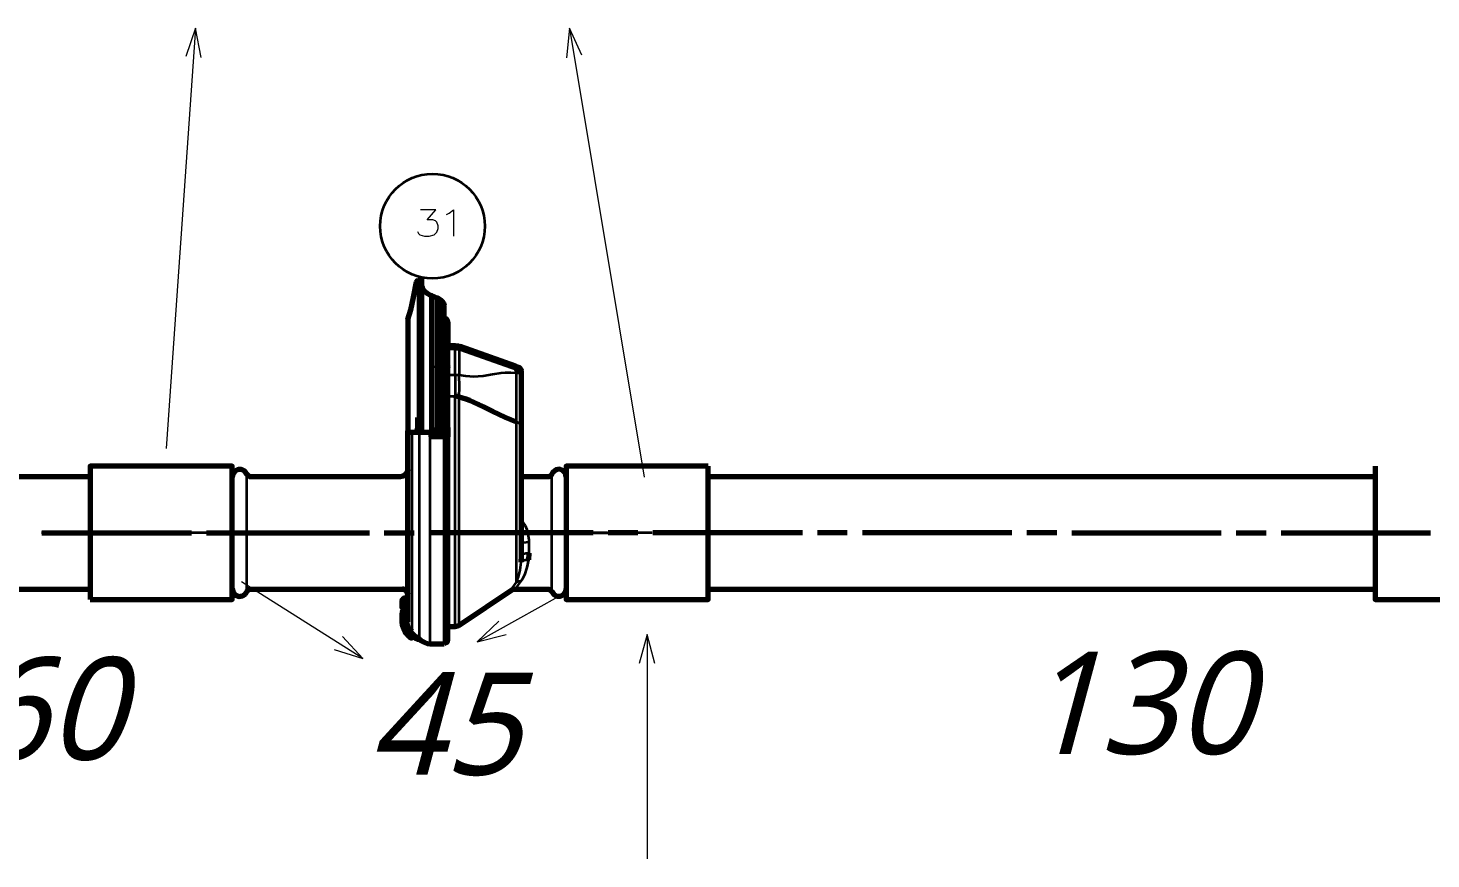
# Model space of a CAD drawing. Header units: millimetres. Extents: x 0 to 174, y 0 to 33.
# Drawn here: x 27.379 to 31.072, y 8.062 to 10.247 of the extents above; entities that cross this region are included whole.
import ezdxf

# ---------------------------------------------------------------- set-up
doc = ezdxf.new("R2010")
doc.units = ezdxf.units.MM
doc.layers.add('PDF_Geomertry', color=7, linetype='Continuous', true_color=0x405f80)
doc.layers.add('PDF_Text', color=7, linetype='Continuous')
doc.styles.add('PDF Lucida Handwriting Italic', font='')
doc.styles.get('PDF Lucida Handwriting Italic').set_extended_font_data('Lucida Handwriting', italic=True)

# ---------------------------------------------------------------- blocks, each defined once
blk = doc.blocks.new('SYM_31_059')
at = {"layer": 'PDF_Geomertry', "lineweight": 35}
for points in [[(-0.1877, 0.0759), (-0.1635, 0.0758), (-0.163, 0.0738), (-0.1615, 0.0723), (-0.1595, 0.0719), (-0.1595, 0.0719), (-0.1594, 0.0719), (-0.1592, 0.0722), (-0.159, 0.0728), (-0.1577, 0.0808), (-0.157, 0.094), (-0.1567, 0.1112), (-0.1574, 0.4351), (-0.158, 0.4603), (-0.159, 0.4724), (-0.1594, 0.4741), (-0.1595, 0.4744), (-0.1597, 0.4744), (-0.1597, 0.4745), (-0.1598, 0.4745), (-0.1598, 0.4745), (-0.1599, 0.4744), (-0.1601, 0.4738), (-0.1606, 0.4719)], [(-0.1613, 0.4351), (-0.1619, 0.4578), (-0.1628, 0.4687), (-0.1633, 0.4702), (-0.1634, 0.4705), (-0.1635, 0.4705), (-0.1637, 0.4706), (-0.1637, 0.4706), (-0.1638, 0.4705), (-0.1638, 0.4705), (-0.1641, 0.4701), (-0.1645, 0.4681)], [(-0.1505, 0.4351), (-0.1574, 0.4351), (-0.1613, 0.4351), (-0.1608, 0.1112), (-0.1567, 0.1112), (-0.1505, 0.1112)], [(-0.1276, 0.0719), (-0.1276, 0.4331)], [(-0.0998, 0.2537), (-0.0998, 0.4187)], [(-0.092, 0.3835), (-0.092, 0.4052)], [(-0.0917, 0.2538), (-0.0917, 0.3617), (-0.092, 0.3617)], [(-0.0634, 0.2999), (-0.0634, 0.2902), (-0.0822, 0.2902)], [(-0.063, 0.2999), (-0.063, 0.2987), (-0.0631, 0.2902), (-0.052, 0.2895)], [(0.1113, 0.2274), (0.0984, 0.2274), (0.0984, 0.2366), (-0.048, 0.2884), (-0.052, 0.2895), (-0.052, 0.2226), (-0.0631, 0.2226), (-0.0631, 0.2902), (-0.0634, 0.2902)], [(-0.0822, 0.244), (-0.1113, 0.244)], [(-0.0998, 0.0915), (-0.0998, 0.2342)], [(-0.092, 0.2203), (-0.0917, 0.2203), (-0.0917, 0.2341)], [(-0.0822, 0.1673), (-0.0631, 0.1673), (-0.0573, 0.1667), (-0.052, 0.1651), (-0.0516, 0.1919), (-0.052, 0.2223), (-0.0631, 0.2222), (-0.0822, 0.2222)], [(-0.0631, 0.2222), (-0.063, 0.1931), (-0.0631, 0.1673)], [(0.0984, 0.0997), (0.0988, 0.1598), (0.0984, 0.2274), (0.0838, 0.2285), (0.0688, 0.2283), (0.0576, 0.2273), (0.0355, 0.2238), (0.0106, 0.2198), (-0.0022, 0.2184), (-0.0138, 0.218), (-0.0347, 0.2194), (-0.052, 0.2226)], [(-0.092, 0.1958), (-0.0917, 0.1958), (-0.0917, 0.0915)], [(-0.0822, 0.2203), (-0.0828, 0.2203), (-0.0849, 0.2203), (-0.0917, 0.2203), (-0.0917, 0.2177), (-0.0834, 0.2174), (-0.0823, 0.2172), (-0.0822, 0.2172), (-0.0822, 0.2172), (-0.0822, 0.2172)], [(-0.0917, 0.1958), (-0.087, 0.1951), (-0.0834, 0.1928), (-0.0824, 0.1913), (-0.0822, 0.1898)], [(-0.0631, -0.4391), (-0.0631, 0.167)], [(-0.052, -0.4358), (-0.052, 0.1649)], [(-0.1113, 0.0816), (-0.0822, 0.0816)], [(0.0838, -0.3438), (0.0984, -0.3223), (0.1038, -0.3083), (0.108, -0.2906), (0.1108, -0.2696), (0.112, -0.2677), (0.1144, -0.266), (0.1212, -0.2638), (0.1299, -0.2635), (0.126, -0.2842), (0.1195, -0.303), (0.1131, -0.3153), (0.1094, -0.3208), (0.1035, -0.3208), (0.0984, -0.3223), (0.0984, 0.0997), (0.1038, 0.0969), (0.1078, 0.0933), (0.1105, 0.0891), (0.1113, 0.0848)], [(-0.1952, -0.4298), (-0.1952, -0.409), (-0.1944, -0.4088), (-0.1944, -0.4174), (-0.1941, -0.4231), (-0.1912, -0.4234), (-0.1888, -0.4245), (-0.1877, -0.4259), (-0.1874, -0.4267), (-0.1862, -0.4335), (-0.1837, -0.4408), (-0.1803, -0.4467), (-0.1762, -0.4519), (-0.1762, 0.0719)], [(-0.1565, -0.4723), (-0.1565, 0.0719)], [(-0.1285, -0.4842), (-0.1285, 0.0719)], [(-0.0998, 0.0719), (-0.0998, 0.0719)], [(-0.092, 0.0599), (-0.092, 0.0719)], [(-0.0917, -0.4842), (-0.0917, 0.0601)], [(0.1912, -0.347), (0.1912, -0.0385)], [(0.1116, -0.1608), (0.1148, -0.1642), (0.1212, -0.1737), (0.1256, -0.1835), (0.1288, -0.1947), (0.1309, -0.2109), (0.131, -0.2166)], [(0.1113, -0.2198), (0.1115, -0.2195), (0.1116, -0.2194), (0.112, -0.2191), (0.1131, -0.2185), (0.1172, -0.2176), (0.131, -0.2166), (0.131, -0.2463), (0.1235, -0.2469), (0.1172, -0.2484), (0.1128, -0.2506), (0.1117, -0.252), (0.1113, -0.2534)], [(0.1094, -0.3208), (0.0949, -0.3403)], [(-0.1987, -0.3385), (-0.1987, -0.3387), (-0.199, -0.339), (-0.1994, -0.3392), (-0.2022, -0.3402), (-0.2024, -0.3403), (-0.2024, -0.3403)], [(-0.1952, -0.3735), (-0.1944, -0.3734), (-0.1944, -0.3834), (-0.1952, -0.3834), (-0.1952, -0.3735), (-0.2015, -0.3735), (-0.2024, -0.3735)], [(-0.1877, -0.3734), (-0.1944, -0.3734), (-0.1942, -0.3708), (-0.1942, -0.3699)], [(-0.1877, -0.3834), (-0.1885, -0.3834), (-0.1944, -0.3834)], [(-0.1877, -0.4219), (-0.1878, -0.4209), (-0.1891, -0.4192), (-0.1915, -0.418), (-0.1944, -0.4174)], [(-0.168, -0.4697), (-0.1766, -0.4659), (-0.1785, -0.4656), (-0.1817, -0.4626)], [(-0.1762, -0.4519), (-0.1647, -0.4638), (-0.1663, -0.463), (-0.1685, -0.4628), (-0.1723, -0.4638), (-0.1766, -0.4659)]]:
    blk.add_lwpolyline(points, dxfattribs=at)
at = {"layer": 'PDF_Geomertry', "lineweight": 70}
for points in [[(-0.1877, 0.3687), (-0.1799, 0.3941), (-0.1722, 0.4273), (-0.1645, 0.4681), (-0.1642, 0.4695), (-0.1634, 0.4708), (-0.1622, 0.4716), (-0.1606, 0.4719)], [(-0.1505, 0.0719), (-0.1505, 0.1112), (-0.1505, 0.4351), (-0.1505, 0.4745), (-0.1608, 0.4745)], [(-0.1505, 0.4558), (-0.1491, 0.4495), (-0.1455, 0.4442), (-0.1376, 0.438), (-0.1276, 0.4331), (-0.1245, 0.4319)], [(-0.1245, 0.0719), (-0.1245, 0.4319), (-0.1099, 0.4255), (-0.0998, 0.4187), (-0.0963, 0.4153), (-0.094, 0.4119), (-0.0924, 0.4085), (-0.092, 0.4052), (-0.0924, 0.4085), (-0.094, 0.4119), (-0.0963, 0.4153), (-0.0998, 0.4187), (-0.1099, 0.4255), (-0.1099, 0.2485), (-0.1073, 0.2515), (-0.1033, 0.2533), (-0.0998, 0.2537), (-0.0931, 0.2538), (-0.0922, 0.2538), (-0.092, 0.2538), (-0.0883, 0.253), (-0.0851, 0.2509), (-0.083, 0.2477), (-0.0822, 0.244), (-0.083, 0.2402), (-0.0851, 0.237), (-0.0883, 0.2349), (-0.092, 0.2341), (-0.0922, 0.2341), (-0.0931, 0.2341), (-0.0998, 0.2342), (-0.1033, 0.2347), (-0.1073, 0.2365), (-0.1099, 0.2394), (-0.1099, 0.0862), (-0.1073, 0.0892), (-0.1033, 0.0909), (-0.0998, 0.0915), (-0.0931, 0.0915), (-0.092, 0.0915), (-0.087, 0.0902), (-0.0835, 0.0866), (-0.0822, 0.0816), (-0.0822, 0.0608), (-0.0822, 0.0603), (-0.0824, 0.0601), (-0.0828, 0.0601), (-0.0917, 0.0601), (-0.092, 0.0599), (-0.126, 0.0599), (-0.126, 0.0719)], [(-0.1837, 0.3726), (-0.1865, 0.3715), (-0.1876, 0.3695), (-0.1877, 0.3687), (-0.1877, 0.0759)], [(-0.1099, 0.0719), (-0.0998, 0.0719), (-0.092, 0.0719), (-0.0841, 0.0758), (-0.0826, 0.0844), (-0.0885, 0.0909), (-0.092, 0.0915), (-0.092, 0.2341), (-0.0841, 0.2381), (-0.0826, 0.2467), (-0.0885, 0.2533), (-0.092, 0.2538), (-0.092, 0.4053)], [(-0.0917, 0.3716), (-0.092, 0.3716)], [(-0.0822, 0.3616), (-0.0827, 0.366), (-0.0845, 0.3691), (-0.0876, 0.371), (-0.0919, 0.3716)], [(-0.0917, 0.3715), (-0.0917, 0.3716), (-0.0917, 0.3617)], [(-0.0917, -0.4841), (-0.084, -0.4802), (-0.0822, -0.4745), (-0.0822, 0.1898), (-0.0822, 0.2172), (-0.0822, 0.2203), (-0.0822, 0.3619), (-0.0822, 0.3619), (-0.0823, 0.3619), (-0.0917, 0.3617), (-0.0823, 0.3617), (-0.0822, 0.3617), (-0.0822, 0.3617), (-0.0822, 0.2999), (-0.0634, 0.2999), (-0.063, 0.2999), (-0.0556, 0.2992)], [(-0.052, 0.2895), (-0.0519, 0.2931), (-0.0526, 0.2963), (-0.0544, 0.2987), (-0.0556, 0.2992), (-0.0502, 0.2977)], [(0.1108, -0.2696), (0.1113, -0.2534), (0.1113, 0.0848), (0.1113, 0.2274), (0.1113, 0.2335), (0.1109, 0.2366), (0.1095, 0.2392), (0.1074, 0.2415), (0.1048, 0.2428), (0.0962, 0.2459), (-0.0502, 0.2977), (-0.0487, 0.2966), (-0.0477, 0.2945), (-0.0476, 0.2916), (-0.048, 0.2884)], [(-0.1099, 0.2485), (-0.1105, 0.2476), (-0.1113, 0.244), (-0.1105, 0.2403), (-0.1099, 0.2394)], [(-0.0631, 0.2226), (-0.0631, 0.2222)], [(-0.052, 0.2226), (-0.052, 0.2223)], [(0.0962, 0.2459), (0.097, 0.2453), (0.0984, 0.2433), (0.0988, 0.2402), (0.0984, 0.2366), (0.1112, 0.2337), (0.1113, 0.2335)], [(-0.0917, 0.1958), (-0.0917, 0.2177)], [(-0.052, 0.1651), (-0.052, 0.1649), (-0.0573, 0.1665), (-0.0631, 0.167), (-0.0631, 0.1673)], [(-0.052, 0.1649), (-0.0347, 0.1597), (-0.0255, 0.1563), (-0.0022, 0.1463), (0.0106, 0.1402), (0.0355, 0.1276), (0.0688, 0.1115), (0.0984, 0.0997)], [(-0.1635, 0.0758), (-0.1634, 0.0758), (-0.1633, 0.0759), (-0.1631, 0.076), (-0.1628, 0.0766), (-0.1616, 0.0838), (-0.1609, 0.0958), (-0.1608, 0.1112)], [(-0.1874, -0.4267), (-0.1877, -0.4219), (-0.1877, 0.0758), (-0.1867, 0.0733), (-0.1855, 0.0723), (-0.1837, 0.0719), (-0.1595, 0.0719), (-0.1505, 0.0719), (-0.1276, 0.0719), (-0.1245, 0.0719), (-0.1099, 0.0719), (-0.1099, 0.0772), (-0.1073, 0.0741), (-0.1033, 0.0724), (-0.0998, 0.0719), (-0.0931, 0.0719), (-0.092, 0.0719), (-0.0883, 0.0726), (-0.0851, 0.0747), (-0.083, 0.0778), (-0.0822, 0.0816)], [(-0.1099, 0.0862), (-0.1105, 0.0853), (-0.1113, 0.0816), (-0.1105, 0.078), (-0.1099, 0.0772)], [(-0.1877, -0.0255), (-0.1891, -0.033), (-0.1934, -0.0394), (-0.1998, -0.0437), (-0.2073, -0.0451)], [(0.131, -0.2463), (0.1299, -0.2635)], [(-0.2024, -0.3902), (-0.2024, -0.3834), (-0.2024, -0.3735), (-0.2024, -0.3716), (-0.2019, -0.3687), (-0.2003, -0.3663), (-0.198, -0.3645), (-0.1952, -0.3637), (-0.1937, -0.3635), (-0.1944, -0.3637)], [(-0.1952, -0.3735), (-0.1955, -0.3651), (-0.1953, -0.364), (-0.1953, -0.3638), (-0.1953, -0.3638), (-0.1952, -0.3637)], [(-0.1942, -0.3699), (-0.1928, -0.3658), (-0.1926, -0.3651), (-0.1924, -0.3644), (-0.1927, -0.3638), (-0.1933, -0.3637), (-0.1937, -0.3635)], [(-0.1935, -0.3635), (-0.1924, -0.3634), (-0.1926, -0.3635), (-0.1927, -0.3638)], [(-0.1944, -0.3834), (-0.1941, -0.3899), (-0.1944, -0.3933), (-0.1952, -0.3933), (-0.1953, -0.3933), (-0.1953, -0.3933), (-0.1953, -0.3931), (-0.1953, -0.3928), (-0.1955, -0.392), (-0.1952, -0.3834), (-0.2024, -0.3834), (-0.2024, -0.3922)], [(-0.1866, -0.4634), (-0.191, -0.4584), (-0.1947, -0.453), (-0.1985, -0.4452), (-0.2013, -0.4363), (-0.2024, -0.4251), (-0.2024, -0.4042), (-0.2023, -0.4053), (-0.2008, -0.4072), (-0.1983, -0.4084), (-0.1952, -0.409), (-0.196, -0.3985), (-0.1958, -0.3946), (-0.1956, -0.3937), (-0.1955, -0.3934), (-0.1953, -0.3933), (-0.1952, -0.3933), (-0.198, -0.3941), (-0.2003, -0.3958), (-0.2019, -0.3983), (-0.2024, -0.4012), (-0.2024, -0.4042)], [(-0.1877, -0.4133), (-0.1881, -0.4117), (-0.1897, -0.4103), (-0.1944, -0.4088), (-0.1937, -0.3985), (-0.1944, -0.3933)], [(-0.1942, -0.3924), (-0.1906, -0.3916), (-0.1881, -0.3885)], [(-0.2024, -0.4251), (-0.2019, -0.4269), (-0.2003, -0.4283), (-0.198, -0.4294), (-0.1952, -0.4298), (-0.194, -0.4408), (-0.1905, -0.4501), (-0.1851, -0.4588), (-0.1817, -0.4626), (-0.1847, -0.4638), (-0.1858, -0.4638), (-0.1866, -0.4634), (-0.1834, -0.4665), (-0.1826, -0.4674), (-0.1816, -0.4683), (-0.1781, -0.4697)], [(-0.1863, -0.4537), (-0.1892, -0.4487), (-0.191, -0.4434), (-0.1928, -0.4331), (-0.1941, -0.4231)], [(-0.1762, -0.4519), (-0.1769, -0.4515), (-0.179, -0.451), (-0.1824, -0.4517), (-0.1863, -0.4537), (-0.1831, -0.4581), (-0.1766, -0.4659)], [(-0.1834, -0.4665), (-0.1826, -0.4669), (-0.1815, -0.4669), (-0.1785, -0.4656)], [(-0.1622, -0.4695), (-0.168, -0.4697), (-0.1615, -0.4697), (-0.1587, -0.4708), (-0.1565, -0.4723), (-0.1647, -0.4638)], [(-0.1619, -0.472), (-0.157, -0.4734), (-0.1527, -0.4759), (-0.1565, -0.4723)], [(-0.1533, -0.4755), (-0.1449, -0.4806), (-0.1356, -0.4835), (-0.1285, -0.4842), (-0.0917, -0.4842)]]:
    blk.add_lwpolyline(points, dxfattribs=at)
at = {"layer": 'PDF_Geomertry', "color": 7, "lineweight": 13}
for points in [[(-0.0048, -0.4795), (0.2094, -0.3601)], [(0.0516, -0.4247), (-0.0048, -0.4795), (0.0715, -0.4603)]]:
    blk.add_lwpolyline(points, dxfattribs=at)
at = {"layer": 'PDF_Geomertry', "lineweight": 70}
for points in [[(-0.1785, -0.4656), (-0.1781, -0.4697), (-0.1785, -0.4656)], [(-0.168, -0.4697), (-0.1619, -0.472), (-0.1627, -0.4717), (-0.168, -0.4697)]]:
    blk.add_lwpolyline(points, close=True, dxfattribs=at)

msp = doc.modelspace()

# ---------------------------------------------------------------- linework, layer by layer
at = {"layer": 'PDF_Geomertry', "color": 7, "lineweight": 13}
for points in [[(27.8199, 10.2474), (27.7426, 9.1417)], [(27.8349, 10.17), (27.8199, 10.2474), (27.7942, 10.1729)], [(28.8367, 10.1757), (28.804, 10.2474), (28.7965, 10.1689)], [(28.804, 10.2474), (29.001, 9.0663)], [(28.26, 8.5888), (27.941, 8.7907)], [(28.1849, 8.6122), (28.26, 8.5888), (28.2067, 8.6467)], [(29.0288, 8.576), (29.0085, 8.6521), (28.9881, 8.576)], [(29.0085, 8.6521), (29.0085, 8.0615)]]:
    msp.add_lwpolyline(points, dxfattribs=at)
at = {"layer": 'PDF_Geomertry', "color": 18, "lineweight": 13, "true_color": 0x260000}
for points in [[(28.4039, 9.7122), (28.4072, 9.7067), (28.4106, 9.7033), (28.4228, 9.7), (28.435, 9.7), (28.4483, 9.7033), (28.455, 9.71), (28.4583, 9.72), (28.4583, 9.7267), (28.455, 9.7367), (28.4517, 9.74), (28.445, 9.7433), (28.4294, 9.7433), (28.4528, 9.7689), (28.4117, 9.7689)], [(28.4806, 9.7567), (28.4872, 9.76), (28.4994, 9.7689), (28.4994, 9.7)]]:
    msp.add_lwpolyline(points, dxfattribs=at)
at = {"layer": 'PDF_Geomertry', "lineweight": 70}
for points in [[(27.5426, 8.7439), (27.9167, 8.7439), (27.9167, 9.0946), (27.5426, 9.0946)], [(29.1697, 9.0946), (28.7957, 9.0946), (28.7957, 8.7439), (29.1697, 8.7439)]]:
    msp.add_lwpolyline(points, close=True, dxfattribs=at)
for points in [[(28.3597, 9.0671), (27.9625, 9.0671), (27.9612, 9.0674), (27.9549, 9.0735), (27.9496, 9.0814), (27.9412, 9.086), (27.9317, 9.086), (27.9232, 9.0815), (27.9179, 9.0736), (27.9167, 9.0669)], [(28.7957, 9.0669), (28.7935, 9.0761), (28.7871, 9.0832), (28.7781, 9.0865), (28.7686, 9.0851), (28.7608, 9.0794), (28.7575, 9.0735), (28.7569, 9.0722), (28.7499, 9.0671), (28.6776, 9.0671)], [(30.9256, 9.0946), (30.9256, 8.7439), (31.2071, 8.7439), (31.2071, 8.5453), (31.3921, 8.5453), (31.3921, 8.9193)], [(27.5426, 9.0671), (26.9422, 9.0671)], [(30.9256, 9.0671), (29.1699, 9.0671)], [(27.0197, 8.7715), (27.5426, 8.7715)], [(27.9167, 8.7717), (27.919, 8.7624), (27.9254, 8.7553), (27.9344, 8.7521), (27.9439, 8.7535), (27.9515, 8.759), (27.9549, 8.765), (27.9554, 8.7663), (27.9625, 8.7715), (28.366, 8.7715), (28.3681, 8.771), (28.3757, 8.7657), (28.3786, 8.7568), (28.3782, 8.7603), (28.3771, 8.7635), (28.3751, 8.7664), (28.3726, 8.7688), (28.3696, 8.7704), (28.3639, 8.7717)], [(28.4842, 8.6729), (28.5032, 8.6729), (28.5125, 8.6753), (28.5143, 8.6763), (28.655, 8.7715), (28.7499, 8.7715), (28.7511, 8.7711), (28.7575, 8.765), (28.7628, 8.7571), (28.7713, 8.7525), (28.7807, 8.7525), (28.7892, 8.7569), (28.7946, 8.7649), (28.7957, 8.7717)], [(29.1699, 8.7715), (30.9256, 8.7715)]]:
    msp.add_lwpolyline(points, dxfattribs=at)
at = {"layer": 'PDF_Geomertry', "lineweight": 35}
msp.add_lwpolyline([(27.9549, 8.765), (27.9549, 9.0735)], dxfattribs=at)
at = {"layer": 'PDF_Geomertry', "color": 18, "lineweight": 35, "true_color": 0x260000}
for points in [[(27.651, 8.9193), (27.4147, 8.9193)], [(27.4153, 8.9193), (27.809, 8.9193)], [(27.6903, 8.9193), (27.769, 8.9193)], [(27.8444, 8.9193), (27.7887, 8.9193)], [(27.9664, 8.9193), (28.0446, 8.9193), (27.8083, 8.9193)], [(27.8483, 8.9193), (27.9271, 8.9193)], [(28.2775, 8.9193), (27.8838, 8.9193)], [(28.3168, 8.9193), (28.3956, 8.9193)], [(28.435, 8.9193), (28.8286, 8.9193)], [(28.904, 8.9193), (28.6678, 8.9193), (28.8665, 8.9193)], [(28.8681, 8.9193), (28.9238, 8.9193)], [(28.9847, 8.9193), (28.906, 8.9193)], [(29.0221, 8.9193), (28.9433, 8.9193)], [(29.4178, 8.9193), (29.024, 8.9193)], [(29.0615, 8.9193), (29.2978, 8.9193)], [(29.5358, 8.9193), (29.4571, 8.9193)], [(29.9689, 8.9193), (29.5753, 8.9193)], [(30.0871, 8.9193), (30.0083, 8.9193)], [(30.1264, 8.9193), (30.5201, 8.9193)], [(30.5594, 8.9193), (30.6382, 8.9193)], [(30.6776, 8.9193), (31.0713, 8.9193)], [(31.0339, 8.9193), (30.7976, 8.9193)]]:
    msp.add_lwpolyline(points, dxfattribs=at)
at = {"layer": 'PDF_Geomertry', "color": 3, "lineweight": 70}
for points in [[(27.4153, 8.9193), (27.809, 8.9193)], [(27.8483, 8.9193), (27.9167, 8.9193), (28.2775, 8.9193)], [(28.3168, 8.9193), (28.3956, 8.9193)], [(28.8665, 8.9193), (28.7957, 8.9193), (28.435, 8.9193)], [(28.9847, 8.9193), (28.906, 8.9193)], [(29.4178, 8.9193), (29.024, 8.9193)], [(29.5358, 8.9193), (29.4571, 8.9193)], [(29.9689, 8.9193), (29.5753, 8.9193)], [(30.0871, 8.9193), (30.0083, 8.9193)], [(30.1264, 8.9193), (30.5201, 8.9193)], [(30.5594, 8.9193), (30.6382, 8.9193)], [(30.6776, 8.9193), (31.0713, 8.9193)]]:
    msp.add_lwpolyline(points, dxfattribs=at)
at = {"layer": 'PDF_Geomertry', "color": 18, "lineweight": 35, "true_color": 0x260000}
msp.add_circle((28.4437, 9.7263), 0.1378, dxfattribs=at)

# ---------------------------------------------------------------- block references
msp.add_blockref('SYM_31_059', (28.5663, 9.112))

# ---------------------------------------------------------------- texts
at = {"layer": 'PDF_Text', "char_height": 0.26906, "attachment_point": 7, "style": 'PDF Lucida Handwriting Italic'}
for s, insert in [('130', (29.9993, 8.334)), ('60', (27.2293, 8.319)), ('45', (28.2733, 8.279))]:
    msp.add_mtext(s, dxfattribs=dict(at, insert=insert))

doc.saveas('drawing.dxf')
